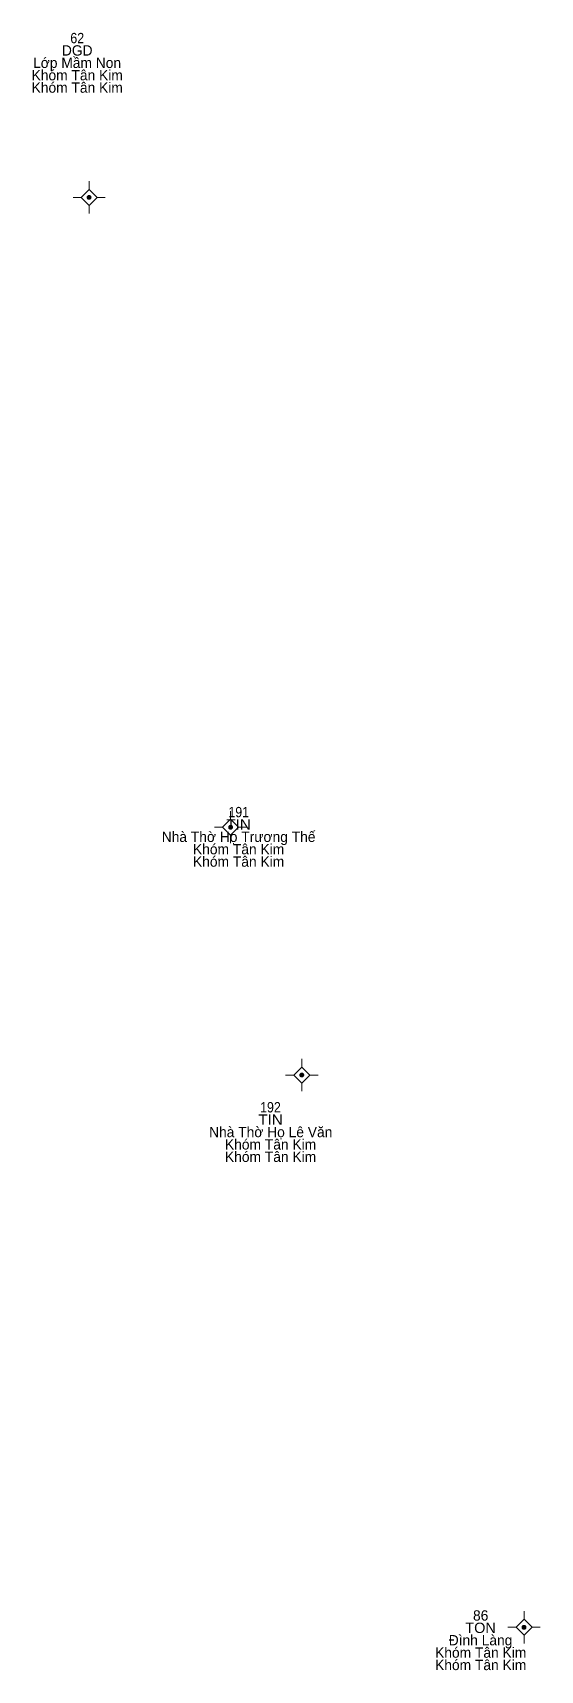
# Model space of a CAD drawing. Header units: metres. Extents: x 535914 to 536552, y 1836422 to 1837028.
# Drawn here: x 536384.7 to 536404.3, y 1836823.1 to 1836886.6 of the extents above; entities that cross this region are included whole.
import ezdxf
from ezdxf.enums import TextEntityAlignment as Align

# ---------------------------------------------------------------- set-up
doc = ezdxf.new("R2010")
doc.units = ezdxf.units.M
doc.header["$LTSCALE"] = 0.16
doc.linetypes.add('MEDIUM_DASHED', pattern=[4.5, 3, -1.5])
doc.layers.add('11', color=7, linetype='MEDIUM_DASHED', lineweight=13)
doc.layers.add('15', color=7, linetype='Continuous', lineweight=13)

msp = doc.modelspace()

# ---------------------------------------------------------------- hatches: boundary and pattern name
at = {"layer": '11'}
for points in [[(536386.9149, 1836880.19, 1), (536386.7649, 1836880.19, 1)], [(536392.4049, 1836855.76, 1), (536392.2549, 1836855.76, 1)], [(536395.1649, 1836846.15, 1), (536395.0149, 1836846.15, 1)], [(536403.7849, 1836824.73, 1), (536403.6349, 1836824.73, 1)]]:
    msp.add_hatch(color=256, dxfattribs=at).paths.add_polyline_path(points)

# ---------------------------------------------------------------- linework, layer by layer
for p, q in [((536386.84, 1836880.82), (536386.84, 1836880.5)), ((536386.53, 1836880.19), (536386.22, 1836880.19)), ((536386.84, 1836879.88), (536386.84, 1836879.56)), ((536387.46, 1836880.19), (536387.15, 1836880.19)), ((536392.33, 1836856.38), (536392.33, 1836856.07)), ((536392.02, 1836855.76), (536391.7, 1836855.76)), ((536392.95, 1836855.76), (536392.64, 1836855.76)), ((536392.33, 1836855.45), (536392.33, 1836855.14)), ((536395.09, 1836846.78), (536395.09, 1836846.46)), ((536394.78, 1836846.15), (536394.46, 1836846.15)), ((536395.09, 1836845.84), (536395.09, 1836845.52)), ((536395.72, 1836846.15), (536395.4, 1836846.15)), ((536403.71, 1836825.36), (536403.71, 1836825.04)), ((536403.4, 1836824.73), (536403.08, 1836824.73)), ((536404.34, 1836824.73), (536404.02, 1836824.73)), ((536403.71, 1836824.42), (536403.71, 1836824.1))]:
    msp.add_line(p, q, dxfattribs=at)
for points in [[(536386.84, 1836880.5), (536386.53, 1836880.19), (536386.84, 1836879.88), (536387.15, 1836880.19)], [(536392.33, 1836856.07), (536392.02, 1836855.76), (536392.33, 1836855.45), (536392.64, 1836855.76)], [(536395.09, 1836846.46), (536394.78, 1836846.15), (536395.09, 1836845.84), (536395.4, 1836846.15)], [(536403.71, 1836825.04), (536403.4, 1836824.73), (536403.71, 1836824.42), (536404.02, 1836824.73)]]:
    msp.add_lwpolyline(points, close=True, dxfattribs=at)
for centre in [(536386.8399, 1836880.19), (536392.3299, 1836855.76), (536395.0899, 1836846.15), (536403.7099, 1836824.73)]:
    msp.add_circle(centre, 0.075, dxfattribs=at)

# ---------------------------------------------------------------- texts
at = {"layer": '15'}
for s, width, p in [('62', 0.9, (536386.38, 1836886.17)), ('191', 0.9, (536392.645, 1836856.15)), ('TIN', 1.1, (536392.64, 1836855.67)), ('192', 0.9, (536393.875, 1836844.7)), ('TIN', 1.1, (536393.88, 1836844.22)), ('TON', 1.05, (536402.025, 1836824.51))]:
    msp.add_text(s, height=0.4, dxfattribs=dict(at, width=width)).set_placement(p, align=Align.CENTER)
for s, p in [('Lớp Mầm Non', (536386.375, 1836885.21)), ('DGD', (536386.38, 1836885.69)), ('Khóm Tân Kim', (536386.38, 1836884.73)), ('Khóm Tân Kim', (536386.38, 1836884.25)), ('Nhà Thờ Họ Trương Thế', (536392.64, 1836855.19)), ('Khóm Tân Kim', (536392.64, 1836854.71)), ('Khóm Tân Kim', (536392.64, 1836854.23)), ('Nhà Thờ Họ Lê Văn', (536393.885, 1836843.74)), ('Khóm Tân Kim', (536393.88, 1836843.26)), ('Khóm Tân Kim', (536393.88, 1836842.78)), ('86', (536402.03, 1836824.99)), ('Khóm Tân Kim', (536402.03, 1836823.55)), ('Đình Làng', (536402.025, 1836824.03)), ('Khóm Tân Kim', (536402.03, 1836823.07))]:
    msp.add_text(s, height=0.4, dxfattribs=at).set_placement(p, align=Align.CENTER)

doc.saveas('drawing.dxf')
